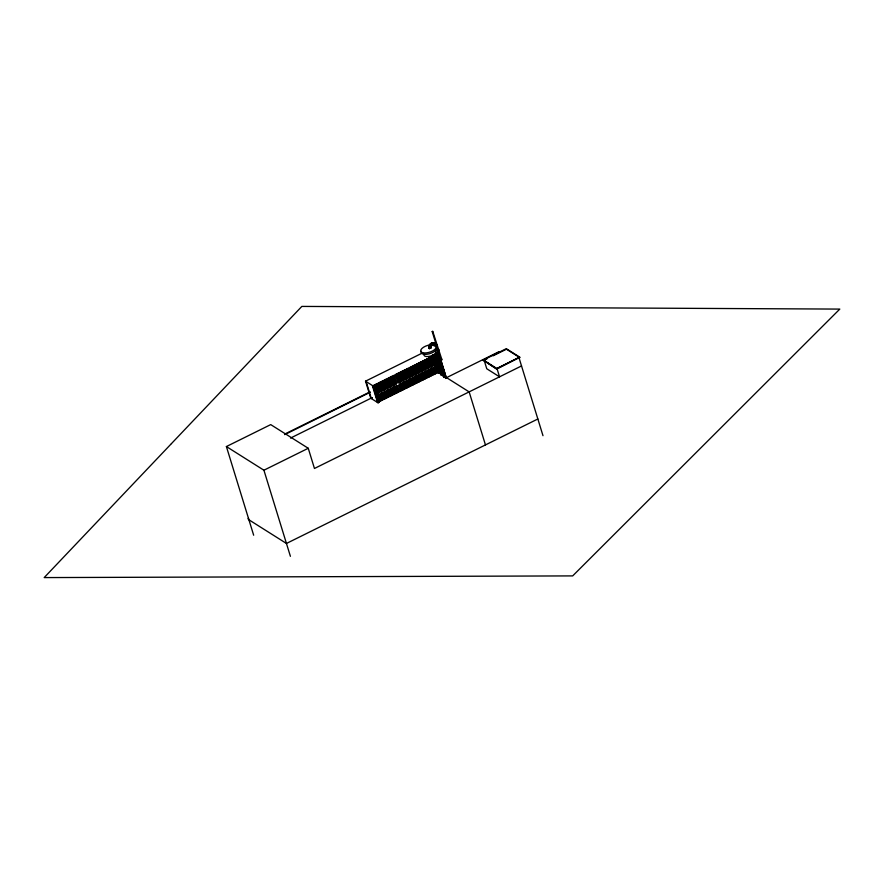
<?xml version="1.0" encoding="UTF-8"?>
<svg xmlns="http://www.w3.org/2000/svg" width="884" height="884" viewBox="0 0 884 884"><rect width="100%" height="100%" fill="white"/><g stroke="black" fill="none" stroke-linecap="round" stroke-linejoin="round"><path stroke-width="1.33" d="M436.641 352.705L437.9 352.517L436.586 352.981M429.447 348.65A4.033 3.403 -57.8 0 1 431.812 343.478A4.033 3.403 -57.8 0 1 436.309 345.257L436.177 345.169A4.033 3.403 -57.8 0 0 431.679 343.401A4.033 3.403 -57.8 0 0 429.315 348.572L431.226 347.777L430.983 346.738A2.022 1.713 -57.8 0 1 433.967 345.257L434.961 345.92M441.116 360.44L441.956 359.843L432.74 331.345L432.21 331.611L446.398 378.054M436.762 354.65L437.039 353.799L443.724 377.291L436.762 354.65L433.58 357.247L374.087 386.706M437.447 355.125L433.989 358.572L374.496 388.043M437.856 356.462L434.398 359.91L374.904 389.369M438.265 357.788L434.806 361.247L375.313 390.706M438.674 359.125L435.215 362.573L375.722 392.032M439.094 360.451L435.635 363.91L376.131 393.369M439.503 361.788L436.044 365.236M439.912 363.114L436.453 366.573L376.949 396.032M440.32 364.451L436.862 367.899L377.358 397.358M440.729 365.777L437.271 369.236L376.562 399.292M441.138 367.114L437.679 370.562L378.186 400.021M441.547 368.451L438.088 371.899L377.38 401.955M441.956 369.777L438.497 373.225L433.005 355.368M442.365 371.114L440.298 373.755L434.563 355.103L436.353 353.324M442.773 372.44L440.707 375.081M443.182 373.777L442.199 375.534L435.646 354.219M443.315 375.965L443.591 375.103M436 344.815L435.105 345.301A8.122 3.536 -17.1 0 1 430.806 351.777A8.122 3.536 -17.1 0 1 420.685 350.893A8.122 3.536 -17.1 0 1 430.254 344.837M440.398 359.39L441.724 359.103L441.028 359.666M441.536 359.788L440.928 359.998M437.746 349.357L438.353 349.346L436.519 349.887L437.226 350.937L438.055 350.517M253.664 535.218L226.392 446.553L270.714 424.607L308.251 448.276L314.461 468.476L521.527 365.943M430.431 347.755L428.95 348.34L430.298 347.677M433.978 345.854L434.166 345.909M429.315 348.572L431.226 347.777M435.105 345.301L437.282 344.683L436.254 344.638M436.784 350.594A8.122 3.536 -17.1 0 1 434.309 356.252L374.12 386.043L379.126 402.319L378.109 402.828L370.772 398.198L365.534 381.17L422.607 352.915M436.994 350.186L438.685 349.268L437.668 349.213M365.534 381.17L372.871 385.8L434.077 355.512A8.122 3.536 -17.1 0 0 436.552 349.854M395.59 374.75L405.303 369.943M415.016 365.136L432.022 356.716M284.659 434.132L369.821 391.966M284.67 434.63L370.44 392.164M370.772 398.198L371.799 397.689M290.504 438.088L371.921 397.778M372.374 398.054L371.357 398.562L366.285 382.087M400.01 390.662L409.723 385.844M419.436 381.037L436.431 372.617M438.243 372.396L377.534 402.452L372.462 385.976M446.553 377.634L498.941 351.699M483.228 360.108L506.311 348.683L519.693 357.114L496.764 369.07L483.228 360.108L496.764 369.07M483.382 360.628L487.029 358.827M493.106 355.821L506.466 349.202L519.847 357.644M226.392 446.553L263.918 470.222L308.251 448.276M496.609 368.551L519.693 357.114M497.018 368.606L499.548 376.827L486.764 368.761L484.233 360.539L497.018 368.606L518.996 357.722L542.986 435.69M537.848 418.983L286.449 543.461L248.448 519.494L248.117 518.422L248.592 518.72M438.055 350.064L438.917 350.009L438.066 349.887M438.552 350.373L437.967 350.351M441.127 359.479L440.939 359.523M436.972 345.865L435.812 346.351L435.58 345.6M432.773 331.412L432.177 331.577M437.182 345.224L436.497 345.743M430.95 347.213L431.116 346.815A2.022 1.713 -57.8 0 1 434.099 345.346M432.409 354.992L433.812 356.484L433.237 356.119M438.818 372.761L469.15 391.888L485.46 444.917M379.126 402.319L373.545 385.678M434.022 345.434L433.613 345.036A2.022 1.713 -57.8 0 0 431.845 344.904M436.177 345.169L446.265 377.965M436.221 346.252L445.635 376.507M437.9 352.517L445.879 378.451M436.994 354.274L444.166 377.612M431.679 356.65L436.751 373.136M430.143 357.412L435.215 373.888M428.674 358.142L433.746 374.617M427.204 358.871L432.276 375.346M425.734 359.6L430.806 376.076M424.265 360.329L429.337 376.805M422.795 361.059L427.867 377.534M421.325 361.777L426.397 378.264M419.856 362.506L424.917 378.993M418.375 363.236L423.447 379.722M416.905 363.965L421.977 380.452M415.436 364.694L420.508 381.181M413.966 365.423L419.038 381.91M412.497 366.153L417.568 382.628M411.027 366.882L416.099 383.358M409.557 367.611L414.629 384.087M408.088 368.341L413.148 384.816M406.607 369.07L411.679 385.546M405.137 369.799L410.209 386.275M403.668 370.518L408.739 387.004M402.198 371.247L407.27 387.733M400.728 371.976L405.8 388.463M399.259 372.705L404.331 389.192M397.789 373.435L402.861 389.921M396.319 374.164L401.38 390.651M393.369 375.623L398.441 392.098M391.899 376.352L396.971 392.827M390.43 377.081L395.502 393.557M388.96 377.811L394.032 394.286M387.49 378.529L392.562 395.015M386.021 379.258L391.093 395.745M384.551 379.987L389.612 396.474M383.081 380.717L388.142 397.203M381.601 381.446L386.673 397.933M380.131 382.175L385.203 398.662M378.661 382.905L383.733 399.38M377.192 383.634L382.264 400.109M375.722 384.363L380.794 400.839M374.252 385.092L379.324 401.568M372.871 385.8L378.109 402.828M263.918 470.222L290.405 556.312M428.95 348.34A4.033 3.403 -57.8 0 1 431.315 343.169A4.033 3.403 -57.8 0 1 435.812 344.948L435.945 345.025A4.033 3.403 -57.8 0 0 431.447 343.257A4.033 3.403 -57.8 0 0 429.083 348.429M431.06 345.556A2.022 1.713 -57.8 0 1 431.425 345.18M430.917 346.097A2.022 1.713 -57.8 0 1 431.547 345.257M431.978 344.981A2.022 1.713 -57.8 0 1 433.735 345.114M432.177 344.705A8.122 3.536 -17.1 0 1 433.834 344.848M436.42 347.335A8.122 3.536 -17.1 0 1 429.226 353.832A8.122 3.536 -17.1 0 1 421.303 351.291M435.635 351.202A6.199 2.696 -17.1 0 1 430.132 356.164A6.199 2.696 -17.1 0 1 424.088 354.23M436.243 344.87L436.95 344.76L436.243 344.87M171.441 443.613L44.2 577.584L572.677 575.904L839.8 309.091L301.842 306.416L171.441 443.613"/></g></svg>
